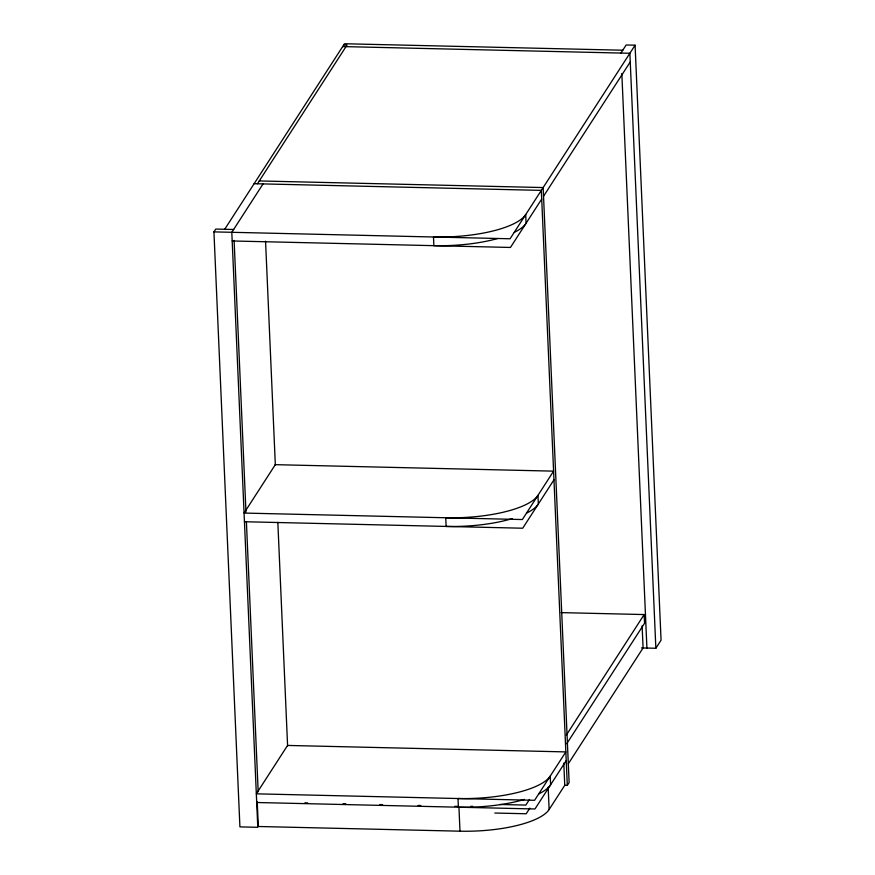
<?xml version="1.0" encoding="UTF-8"?>
<svg xmlns="http://www.w3.org/2000/svg" width="875" height="875" viewBox="0 0 875 875"><rect width="100%" height="100%" fill="white"/><g stroke="black" fill="none" stroke-linecap="round" stroke-linejoin="round"><path stroke-width="1.31" d="M263.058 183.903L231.809 232.302L257.786 827.302L239.914 826.886L213.938 231.886L215.764 229.064L233.636 229.48M224.7 229.272L344.487 43.75L622.759 50.225M257.447 183.772L347.025 45.041L343.711 44.964M620.933 53.058L626.15 44.986L635.086 45.194L661.062 640.194L655.856 648.255L641.462 647.927M635.086 45.194L510.081 238.777L213.938 231.886M541.712 199.062L510.453 247.45L232.192 240.975M543.528 196.241L630.252 61.939M553.962 479.828L522.714 528.216L244.453 521.741M566.355 735.077L644.175 614.556L561.127 612.62M529.495 799.422L525.831 805.088L499.909 804.486M566.727 743.75L644.558 623.23L644.175 614.556M529.867 808.095L526.214 813.761L494.834 813.039M566.223 760.594L534.975 808.981L256.703 802.506M568.225 763.897L643.081 647.959L642.119 625.778M257.228 801.697L258.311 826.492L459.988 831.184A75.622 23.242 -2.5 0 0 549.128 809.517L564.758 785.323L563.784 763.142M564.583 785.312L567.306 785.378L569.133 782.556L543.156 187.556L259.273 180.95M342.672 46.572L629.869 53.266L655.856 648.255M254.122 183.695L541.33 190.378L567.306 785.378M304.927 802.812L307.65 802.878M343.077 803.698L345.8 803.764M379.87 804.552L382.594 804.617M418.031 805.448L420.755 805.503M454.825 806.302L457.548 806.367M621.83 73.522L646.92 648.047M548.166 787.336L549.128 809.517M458.97 807.702L459.988 831.184M265.562 241.216L275.341 465.03M277.834 522.342L287.612 746.145M234.106 240.395L245.963 511.962M246.389 521.511L258.18 791.722M472.653 806.312A75.622 23.242 -2.5 0 1 470.673 806.378M538.792 793.909A78.236 24.041 -2.5 0 0 550.605 784.788L550.222 776.114A78.236 24.041 -2.5 0 1 458.008 798.525L458.391 807.198A78.236 24.041 -2.5 0 0 524.486 799.389M514.27 232.378A78.236 24.041 -2.5 0 0 526.083 223.256L525.7 214.583A78.236 24.041 -2.5 0 1 433.486 236.994L433.869 245.667A78.236 24.041 -2.5 0 0 497.591 238.547M526.531 513.144A78.236 24.041 -2.5 0 0 538.344 504.022L537.961 495.348A78.236 24.041 -2.5 0 1 445.747 517.759L446.13 526.433A78.236 24.041 -2.5 0 0 512.225 518.623M275.319 464.669L244.07 513.067L522.342 519.542L553.591 471.144L275.319 464.669M287.58 745.434L256.331 793.833L534.592 800.308L565.852 751.909L287.58 745.434"/></g></svg>
